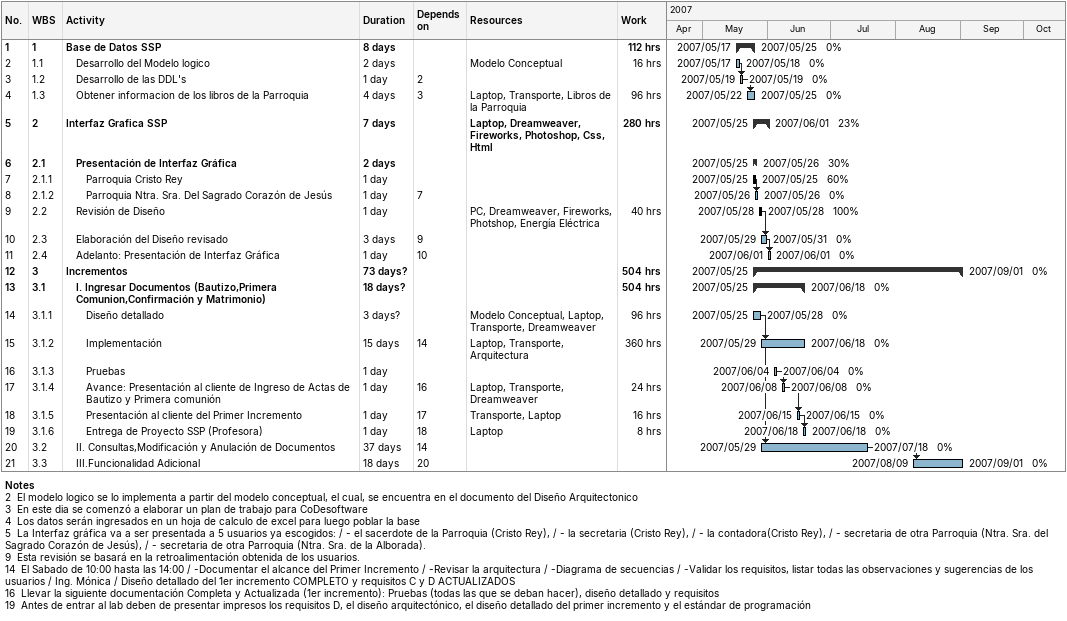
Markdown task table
| ID | WBS | Task | Duration | Start | Finish | Predecessors | Resources | % complete | Work (h) |
|---|---|---|---|---|---|---|---|---|---|
| 1 | 1 | **Base de Datos SSP** | 8d | 2007-05-17 | 2007-05-25 |  |  | 0 | 112 |
| 2 | 1.1 | Desarrollo del Modelo logico | 2d | 2007-05-17 | 2007-05-18 |  | Modelo Conceptual | 0 | 16 |
| 3 | 1.2 | Desarrollo de las DDL's | 1d | 2007-05-19 | 2007-05-19 | 2 |  | 0 |  |
| 4 | 1.3 | Obtener informacion de los libros de la Parroquia | 4d | 2007-05-22 | 2007-05-25 | 3 | Laptop, Transporte, Libros de la Parroquia | 0 | 96 |
| 5 | 2 | **Interfaz Grafica SSP** | 7d | 2007-05-25 | 2007-06-01 |  | Laptop, Dreamweaver, Fireworks, Photoshop, Css, Html | 23 | 280 |
| 6 | 2.1 | **Presentación de Interfaz Gráfica** | 2d | 2007-05-25 | 2007-05-26 |  |  | 30 |  |
| 7 | 2.1.1 | Parroquia Cristo Rey | 1d | 2007-05-25 | 2007-05-25 |  |  | 60 |  |
| 8 | 2.1.2 | Parroquia Ntra. Sra. Del Sagrado Corazón de Jesús | 1d | 2007-05-26 | 2007-05-26 | 7 |  | 0 |  |
| 9 | 2.2 | Revisión de Diseño | 1d | 2007-05-28 | 2007-05-28 |  | PC, Dreamweaver, Fireworks, Photshop, Energía Eléctrica | 100 | 40 |
| 10 | 2.3 | Elaboración del Diseño revisado | 3d | 2007-05-29 | 2007-05-31 | 9 |  | 0 |  |
| 11 | 2.4 | Adelanto: Presentación de Interfaz Gráfica | 1d | 2007-06-01 | 2007-06-01 | 10 |  | 0 |  |
| 12 | 3 | **Incrementos** | 73d? | 2007-05-25 | 2007-09-01 |  |  | 0 | 504 |
| 13 | 3.1 | **I. Ingresar Documentos (Bautizo,Primera Comunion,Confirmación y Matrimonio)** | 18d? | 2007-05-25 | 2007-06-18 |  |  | 0 | 504 |
| 14 | 3.1.1 | Diseño detallado | 3d? | 2007-05-25 | 2007-05-28 |  | Modelo Conceptual, Laptop, Transporte, Dreamweaver | 0 | 96 |
| 15 | 3.1.2 | Implementación | 15d | 2007-05-29 | 2007-06-18 | 14 | Laptop, Transporte, Arquitectura | 0 | 360 |
| 16 | 3.1.3 | Pruebas | 1d | 2007-06-04 | 2007-06-04 |  |  | 0 |  |
| 17 | 3.1.4 | Avance: Presentación al cliente de Ingreso de Actas de Bautizo y Primera comunión | 1d | 2007-06-08 | 2007-06-08 | 16 | Laptop, Transporte, Dreamweaver | 0 | 24 |
| 18 | 3.1.5 | Presentación al cliente del Primer Incremento | 1d | 2007-06-15 | 2007-06-15 | 17 | Transporte, Laptop | 0 | 16 |
| 19 | 3.1.6 | Entrega de Proyecto SSP (Profesora) | 1d | 2007-06-18 | 2007-06-18 | 18 | Laptop | 0 | 8 |
| 20 | 3.2 | II. Consultas,Modificación y Anulación de Documentos | 37d | 2007-05-29 | 2007-07-18 | 14 |  | 0 |  |
| 21 | 3.3 | III.Funcionalidad Adicional | 18d | 2007-08-09 | 2007-09-01 | 20 |  | 0 |  |

Notes
- 2: El modelo logico se lo implementa a partir del modelo conceptual, el cual, se encuentra en el documento del Diseño Arquitectonico
- 3: En este dia se comenzó a elaborar un plan de trabajo para CoDesoftware
- 4: Los datos serán ingresados en un hoja de calculo de excel para luego poblar la base
- 5: La Interfaz gráfica va a ser presentada a 5 usuarios ya escogidos: / - el sacerdote de la Parroquia (Cristo Rey), / - la secretaria (Cristo Rey), / - la contadora(Cristo Rey), / - secretaria de otra Parroquia (Ntra. Sra. del Sagrado Corazón de Jesús), / - secretaria de otra Parroquia (Ntra. Sra. de la Alborada).
- 9: Esta revisión se basará en la retroalimentación obtenida de los usuarios.
- 14: El Sabado de 10:00 hasta las 14:00 / -Documentar el alcance del Primer Incremento / -Revisar la arquitectura / -Diagrama de secuencias / -Validar los requisitos, listar todas las observaciones y sugerencias de los usuarios / Ing. Mónica / Diseño detallado del 1er incremento COMPLETO y requisitos C y D ACTUALIZADOS
- 16: Llevar la siguiente documentación Completa y Actualizada (1er incremento): Pruebas (todas las que se deban hacer), diseño detallado y requisitos
- 19: Antes de entrar al lab deben de presentar impresos los requisitos D, el diseño arquitectónico, el diseño detallado del primer incremento y el estándar de programación
